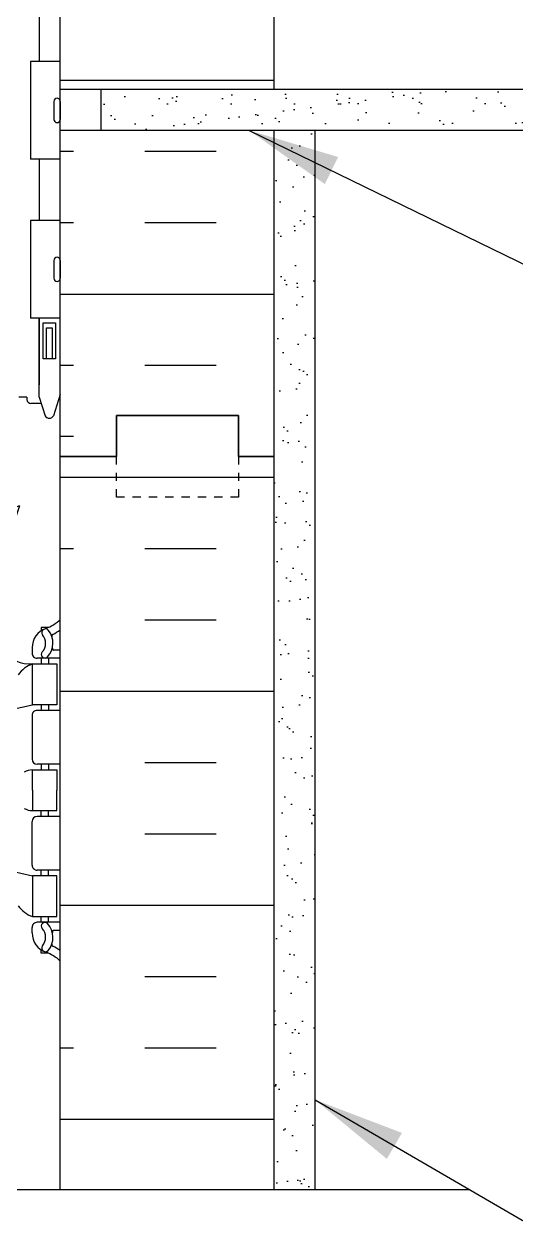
# Model space of a CAD drawing. Header units: inches. Extents: x 253.5 to 310.8, y 123.3 to 207.1.
# Drawn here: x 285.04 to 291.07, y 151.66 to 166.4 of the extents above; entities that cross this region are included whole.
import ezdxf

# ---------------------------------------------------------------- set-up
doc = ezdxf.new("R2010")
doc.units = ezdxf.units.IN
doc.header["$LTSCALE"] = 0.5
doc.header["$MEASUREMENT"] = 0
doc.linetypes.add('DASHED2', pattern=[0.375, 0.25, -0.125])
for name, color, linetype in [('HATCH', 12, 'Continuous'), ('line25', 2, 'Continuous'), ('LINE50', 5, 'Continuous'), ('LINE9', 9, 'Continuous'), ('TEXT', 4, 'Continuous'), ('Web_Edge', 9, 'Continuous')]:
    doc.layers.add(name, color=color, linetype=linetype)
doc.styles.add('DIM', font='romans.shx', dxfattribs={"width": 0.7})
doc.dimstyles.new('ext_12', dxfattribs={"dimscale": 12, "dimtxt": 0.075, "dimasz": 0.09375, "dimexe": 0.09375, "dimexo": 0.0625, "dimgap": 0.0625, "dimtad": 1, "dimdec": 1, "dimzin": 2, "dimdsep": 46, "dimlunit": 4, "dimtxsty": 'DIM', "dimcen": 0.09, "dimdle": 0.09375, "dimclrt": 4, "dimadec": 0, "dimazin": 0, "dimtfac": 1, "dimtdec": 1, "dimtmove": 2, "dimatfit": 3, "dimfxl": 1, "dimfrac": 2, "dimtolj": 1, "dimtzin": 0, "dimarcsym": 0})

msp = doc.modelspace()

# ---------------------------------------------------------------- hatches: boundary and pattern name
at = {"layer": 'HATCH'}
h = msp.add_hatch(dxfattribs=at)
h.set_pattern_fill('AR-CONC', color=256, scale=0.5)
h.set_pattern_definition([(49.99999999999999, (0, 0), (3.586300913003767, -0.3137606749129755), [0.375, -4.125]), (355, (0, 0), (-0.693756668065, 3.760960668500059), [0.3, -3.3]), (100.45144446, (0.298858405, -0.02614672), (2.89254423363556, 3.447199954843147), [0.3187009599999999, -3.505710559999999]), (46.18420000000001, (0, 1), (5.336206653357862, -0.8275964039653827), [0.5625, -6.1875]), (96.63563549, (0.444683725, 0.931033465), (4.673309728371142, 4.870593003872752), [0.47805171, -5.258568799999999]), (351.1841639899999, (0, 1), (4.673309725273866, 4.870593001349951), [0.45, -4.950000005]), (21, (0.5, 0.75), (2.984535260592308, -2.013094453326694), [0.375, -4.125]), (326.0000000000001, (0.5, 0.75), (1.216576659607909, 3.625750225234265), [0.3, -3.3]), (71.45144474, (0.74871127, 0.58224213), (4.201111883649856, 1.612655764031769), [0.31870095, -3.50571056]), (37.50000000000001, (0, 0), (0.06079927658645334, 1.664469269156557), [0, -3.26, 0, -3.35, 0, -3.3125]), (7.499999999999999, (0, 0), (1.315347687210743, 1.972058559411801), [0, -1.91, 0, -3.185, 0, -1.2625]), (327.5, (-1.115, 0), (2.669112180862045, -0.1127743586718988), [0, -1.25, 0, -3.9, 0, -5.175]), (317.5, (-1.615, 0), (2.915930846711931, 0.5005249116615886), [0, -1.625, 0, -2.59, 0, -3.675])])
h.paths.add_polyline_path([(285.4849799941558, 206.0964621566884), (279.3599799941558, 206.0964621566884), (278.3599799941558, 207.0964621566884), (278.3599799941558, 205.0964621566884), (277.3599799941557, 206.0964621566884), (275.4849799941559, 206.0964621566884), (275.4849799941559, 203.2895433817883, 0.08841615068702799), (275.6309829910161, 203.1922316893334), (275.7209829910167, 203.1922316893403), (275.7209829910194, 203.1505056294161, -0.2490694201798125), (275.8309829910355, 202.9433824776467), (275.8309829910391, 202.8758824776366, -0.4142135623889385), (275.7684829910391, 202.8133824776332), (275.7209829910412, 202.8133824776332), (275.7209829910458, 202.7433824776332), (275.8259829910305, 202.7433824776332, -0.1555286049737035), (276.001675936076, 202.6093372947054, 0.1809141486822064), (276.4193970909065, 202.2979924436774), (278.0001926668932, 201.9450332309776, 0.054974336427467), (278.3270631254982, 201.9089853146509), (280.4849841080386, 201.9089853146508), (282.6429050905791, 201.9089853146509, 0.05497433642746691), (282.9697755491841, 201.9450332309776), (284.5505711251708, 202.2979924436774, 0.180914148682237), (284.9682922800013, 202.6093372947054, -0.1555286049736424), (285.1439852250468, 202.7433824776332), (285.4439852250462, 202.7433824776332), (285.4439852250462, 202.2433824776332), (285.143985225046, 202.2433824776332), (282.9264219336154, 201.7467526281794, 0.3510609519467549), (282.8287393813699, 201.6247741175792), (282.8287393813703, 201.4124862646505, 0.4142135623724675), (282.9537393813703, 201.2874862646508), (284.5912611251694, 201.2874862646508, 0.100755984220224), (285.0403830824873, 201.4150534515971, -0.1246727099835732), (285.143985224961, 201.4433824776334), (285.248985224946, 201.4433824776334), (285.2489852249506, 201.5133824776333), (285.4849799941558, 201.5133824776333), (285.4849799941558, 203.1602978474891, -0.04493138184143686), (285.3918463299893, 203.1063741408497, 0.3941180565154744), (285.3815734273209, 203.0795775645711, 0.09112337052805554), (285.3371097152999, 203.1582557094341, 0.3376137225898209), (285.2838720189754, 203.1702110779252, 0.04013188814366695), (285.2489852250579, 203.1505056294161), (285.2489852250606, 203.1922316893403), (285.3389852250612, 203.1922316893334, 0.08841040745014869), (285.4849799941558, 203.2895354948258)])
h.paths.add_polyline_path([(285.4849799941558, 199.097229460441, 0.08841040745015541), (285.3389852250612, 199.1945332659334), (285.2489852250606, 199.1945332659265), (285.2489852250579, 199.2362593258506, -0.2490694201798132), (285.1389852250418, 199.4433824776201), (285.1389852250382, 199.5108824776302, -0.4142135623889407), (285.2014852250382, 199.5733824776335), (285.2489852250361, 199.5733824776335), (285.2489852250315, 199.6433824776335), (285.143985225046, 199.6433824776335, 0.2317357954977654), (284.7863207049649, 199.4923581458661, -0.8344002608509583), (284.5748164961565, 199.6179025591005), (284.5865267021216, 199.6392484507745, 2.155403933976006), (284.0478788480162, 199.4448306938945, -1), (283.8342895506167, 198.9337284902056, -0.311222993349797), (283.125315134636, 199.9497226341038), (283.125825025707, 200.1147104568953, 1.661382059454274), (282.5647419413694, 199.7619700706163, -1), (282.3511526439874, 199.25086786692, -0.3009499255516508), (281.6149123333414, 200.1231652693654, 1.661382059458807), (281.0538292490035, 199.7704248830885, 0.05561716192559544), (281.2331274586762, 199.7248543047262, -0.8432432356334166), (281.1988109833056, 199.2925330216769, -0.04754436165065245), (280.4849841080386, 199.2277773876001, -0.04754436165067143), (279.7711572327714, 199.2925330216769, -0.8432432356325961), (279.7368407574011, 199.7248543047262, 0.05561716192562675), (279.9161389670739, 199.7704248830885, 1.661382059458636), (279.3550558827359, 200.1231652693654, -0.3009499255516413), (278.6188155720898, 199.25086786692, -1), (278.405226274708, 199.7619700706163, 1.66138205945388), (277.8441431903703, 200.1147104568953), (277.8446530814413, 199.9497226341039, -0.3112229933498261), (277.1356786654605, 198.9337284902055, -1), (276.9220893680613, 199.4448306938946, 2.155403933974988), (276.3834415139557, 199.6392484507745), (276.3951517199208, 199.6179025591005, -0.8343745963371398), (276.1836524746406, 199.4923524386299, 0.2317403101388505), (275.8259829910313, 199.6433824776335), (275.7209829910458, 199.6433824776335), (275.7209829910412, 199.5733824776335), (275.7684829910391, 199.5733824776335, -0.4142135623889365), (275.8309829910391, 199.5108824776302), (275.8309829910355, 199.4433824776201, -0.2490694201798236), (275.7209829910194, 199.2362593258506), (275.7209829910167, 199.1945332659265), (275.6309829910161, 199.1945332659334, 0.08841615068704707), (275.4849799941558, 199.0972215734784), (275.4849799941558, 197.0972215734783), (275.4849799941558, 196.3378328914854), (275.5699763741911, 196.5984884569276, -0.6000000000329972), (275.6699763741929, 196.5984884569319), (275.7188894176711, 196.4484884569318), (275.8449763741926, 196.448488456932, -0.4142135623733604), (275.8949763741927, 196.3984884569319), (275.8949763741928, 196.3684884569319), (275.9949763741927, 196.3684884569319), (275.9949795321768, 194.5312331616156, 0.1089334970712189), (276.147648133272, 194.6444186497885, -0.834400260526201), (276.3591523420176, 194.518874236482), (276.3474421360524, 194.4975283448078, 2.155403933974108), (276.8860899901581, 194.6919461016878, -1), (277.0996792875579, 195.2030483053767, -0.3112229933496737), (277.8086537035381, 194.1870541614785), (277.8081438124671, 194.0220663386871, 1.661382059454265), (278.3692268968047, 194.3748067249661, -1), (278.5828161941867, 194.8859089286624, -0.3009499255516721), (279.3190565048327, 194.0136115262169, 1.661382059458723), (279.8801395891706, 194.366351912494, 0.05561716192557255), (279.7008413794979, 194.4119224908562, -0.8432432356330472), (279.7351578548684, 194.8442437739055, -0.04993240552132946), (280.4849799941297, 194.9086641598772, -0.04993240552145285), (281.2348021333928, 194.8442437739055, -0.8432432356326076), (281.2691186087634, 194.4119224908563, 0.05561716192566257), (281.0898203990905, 194.3663519124939, 1.661382059458419), (281.6509034834284, 194.0136115262168, -0.3009499255516997), (282.3871437940745, 194.8859089286624, -1), (282.6007330914563, 194.374806724966, 1.661382059453736), (283.1618161757941, 194.0220663386871), (283.161306284723, 194.1870541614785, -0.3112229933498693), (283.870280700704, 195.2030483053769, -1), (284.0838699981035, 194.691946101688, 2.155403933975885), (284.6225178522088, 194.4975283448078), (284.6108076462435, 194.518874236482, -0.8343745963372156), (284.8223068915237, 194.6444243569525, 0.1089398156908215), (284.9749836141209, 194.5312317477369), (284.9749836141189, 196.3684884569319), (285.074983614119, 196.3684884569319), (285.074983614119, 196.3984884569319, -0.4142135623733501), (285.1249836141191, 196.448488456932), (285.2510705706405, 196.4484884569318), (285.2999836141187, 196.5984884569319, -0.6000000000329975), (285.3999836141205, 196.5984884569276), (285.4849799941558, 196.3378328914853)])
h.paths.add_polyline_path([(284.9749836141216, 189.771011449909, 0.2681384484801551), (284.8138329522702, 189.919134966025), (276.1561352638058, 189.919134966025, 0.268155850466712), (275.9949803563757, 189.7709978938563), (275.9949803563757, 188.4095649364839), (276.1149763741785, 188.2095715734783), (276.1149763741785, 188.0972215734781), (276.1149763741785, 187.9848715734782), (275.9949803563757, 187.7848782104726), (275.9949803563757, 186.4234452531003, 0.2681558504667021), (276.1561352638058, 186.2753081809316), (284.8138329522702, 186.2753081809316, 0.2681384484782892), (284.9749836141212, 186.4234316970461), (284.9749836141214, 187.7848715734974), (284.8549836141331, 187.9848715734787), (284.8549836141331, 188.097221573479), (284.8549836141331, 188.2095715734788), (284.9749836141215, 188.4095715734603)])
h.paths.add_polyline_path([(280.408734108037, 193.103868547627, 0.2256517540595747), (280.0337341080347, 193.4788685476335), (276.3699846019499, 193.4788685476336, 0.2256517540553474), (275.994984601952, 193.1038685476353), (275.994984601952, 192.263062642989, 0.2256517540569756), (276.3699846019535, 191.8880626429895), (280.0337341080346, 191.8880626429895, 0.2256517540590319), (280.4087341080365, 192.2630626429948)])
h.paths.add_polyline_path([(280.4087341080365, 191.3224410535267, 0.2256517540590333), (280.0337341080346, 191.6974410535319), (276.3699846019535, 191.6974410535319, 0.2256517540569716), (275.994984601952, 191.3224410535324), (275.994984601952, 190.4816351488861, 0.2256517540553505), (276.3699846019499, 190.1066351488879), (280.0337341080347, 190.1066351488879, 0.2256517540595735), (280.408734108037, 190.4816351488944)])
h.paths.add_polyline_path([(284.9749836141226, 191.3224410535312, 0.2256517540575167), (284.5999836141207, 191.6974410535319), (280.9362341080421, 191.6974410535319, 0.225651754058524), (280.5612341080371, 191.3224410535311), (280.5612341080367, 190.4816351488861, 0.2256517540541588), (280.9362341080312, 190.106635148888), (284.5999836141243, 190.1066351488879, 0.2256517540558899), (284.9749836141226, 190.4816351488874)])
h.paths.add_polyline_path([(284.9749836141226, 192.2630626429903), (284.9749836141226, 193.1038685476341, 0.2256517540558919), (284.5999836141243, 193.4788685476335), (280.9362341080312, 193.4788685476335, 0.2256517540541555), (280.5612341080367, 193.1038685476354), (280.5612341080371, 192.2630626429903, 0.2256517540584895), (280.936234108042, 191.8880626429896), (284.5999836141207, 191.8880626429895, 0.2256517540575147)])
h.paths.add_polyline_path([(280.408734108037, 185.7128079980622, 0.2256517540595724), (280.0337341080347, 186.0878079980687), (276.36998460195, 186.0878079980687, 0.225651754055349), (275.994984601952, 185.7128079980705), (275.994984601952, 184.8720020934241, 0.2256517540569377), (276.3699846019534, 184.4970020934246), (280.0337341080346, 184.4970020934246, 0.2256517540590331), (280.4087341080365, 184.8720020934299)])
h.paths.add_polyline_path([(280.4087341080365, 183.9313805039618, 0.225651754059031), (280.0337341080346, 184.3063805039671), (276.3699846019534, 184.3063805039671, 0.2256517540569377), (275.994984601952, 183.9313805039676), (275.994984601952, 183.0905745993212, 0.2256517540553489), (276.3699846019499, 182.715574599323), (280.0337341080347, 182.715574599323, 0.2256517540595745), (280.408734108037, 183.0905745993295)])
h.paths.add_polyline_path([(284.9749836141226, 183.9313805039663, 0.225651754057517), (284.5999836141207, 184.3063805039671), (280.9362341080421, 184.306380503967, 0.2256517540585249), (280.5612341080371, 183.9313805039663), (280.5612341080367, 183.0905745993212, 0.2256517540541587), (280.9362341080312, 182.7155745993231), (284.5999836141243, 182.715574599323, 0.225651754055892), (284.9749836141226, 183.0905745993225)])
h.paths.add_polyline_path([(284.9749836141226, 185.7128079980692, 0.2256517540558919), (284.5999836141243, 186.0878079980687), (280.9362341080312, 186.0878079980686, 0.2256517540541571), (280.5612341080367, 185.7128079980705), (280.5612341080371, 184.8720020934254, 0.225651754058528), (280.9362341080421, 184.4970020934247), (284.5999836141207, 184.4970020934246, 0.2256517540575168), (284.9749836141226, 184.8720020934254)])
h.paths.add_polyline_path([(297.1326176284937, 181.7135166125633), (297.1326176284938, 182.3472215734783), (285.4849799941558, 182.3472215734783, 0.03937137552618891), (285.4646171834188, 182.3228191826895, 0.5205670500001386), (285.1331511719951, 182.3228191826896, 0.5205670499999678), (284.631910149437, 182.3228191826896, 0.520567049999681), (284.4095852314122, 182.3228191826894, 0.5645598313058248), (284.2160193329094, 182.3247243527933, 0.5131944727165942), (283.8876040705009, 182.3228191826895, 0.5205670500002042), (283.5561380590772, 182.3228191826896, 0.5205670499998825), (283.054897036519, 182.3228191826895, 0.5205670500000509), (282.8325721184942, 182.3228191826895, 0.5645598313051191), (282.6390062199915, 182.3247243527931, 0.513194472716886), (282.310590957583, 182.3228191826894, 0.3097850743895495), (282.0964298903223, 182.4032129570438, 0.3020125739826948), (281.8876040705007, 182.3228191826896, 0.520567049999753), (281.5561380590772, 182.3228191826894, 0.5205670499999293), (281.0548970365191, 182.3228191826894, 0.5205670500003354), (280.8325721184941, 182.3228191826895, 0.5645598313037974), (280.6390062199917, 182.3247243527927, 0.5131944727177211), (280.3105909575828, 182.3228191826895, 0.5205670499999488), (279.9791249461592, 182.3228191826895, 0.5205670499999998), (279.477883923601, 182.3228191826895, 0.5205670499999646), (279.2555590055761, 182.3228191826895, 0.5645598313041357), (279.0619931070736, 182.3247243527929, 0.5131944727174602), (278.7335778446648, 182.3228191826895, 0.5205670499997589), (278.4021118332413, 182.3228191826894, 0.5205670500001215), (277.900870810683, 182.3228191826895, 0.5205670499996957), (277.6785458926582, 182.3228191826894, 0.564559831305065), (277.4849799941555, 182.324724352793, 0.5645598313036583), (277.2914140956531, 182.3228191826894, 0.5205670500004009), (277.0690891776282, 182.3228191826896, 0.5205670499998524), (276.5678481550701, 182.3228191826894, 0.5205670499999598), (276.2363821436464, 182.3228191826894, 0.5131944727175008), (275.9079668812377, 182.324724352793, 0.5131944727172137), (275.579551618829, 182.3228191826894, 0.151268389703592), (275.4849799941558, 182.3961667968452), (275.4849799941558, 181.992221573472), (275.8499325883977, 181.9922215734721), (275.8499325883977, 180.792221573472), (275.4849799941558, 180.792221573472), (275.4849799941558, 179.0972215734783, -0.5645598313030494), (275.6785458926581, 179.0953164033745, -0.5205670500014395), (275.9008708106833, 179.0953164033751, -0.5205670499996624), (276.4021118332413, 179.0953164033748, -0.520567050000487), (276.7335778446651, 179.095316403375, -0.5131944727165949), (277.0619931070736, 179.0972215734782, -0.5645598313052097), (277.2555590055763, 179.095316403375, -0.5205670499996311), (277.4778839236011, 179.0953164033749, -0.5205670500001347), (277.9791249461594, 179.095316403375, -0.5205670500000905), (278.310590957583, 179.095316403375, -0.5131944727171084), (278.6390062199917, 179.0972215734781, -0.5645598313044788), (278.8325721184943, 179.0953164033748, -0.5205670500000468), (279.0548970365192, 179.0953164033748, -0.5205670500001602), (279.5561380590775, 179.0953164033749, -0.5205670499994067), (279.8876040705009, 179.0953164033746, -0.5131944727180638), (280.2160193329099, 179.0972215734786, -0.5645598313030348), (280.4095852314122, 179.0953164033747, -0.5205670500009763), (280.6319101494373, 179.0953164033751, -0.5205670499996251), (281.1331511719953, 179.0953164033748, -0.3437439958218574), (281.3709956924912, 179.1683042991429, -0.4177695351141145), (281.8001285163824, 179.0953164033749, -0.5205670500000039), (282.0224534344072, 179.0953164033749, -0.5645598313046305), (282.2160193329098, 179.0972215734785, -0.564559831304593), (282.4095852314124, 179.0953164033751, -0.5205670499999402), (282.6319101494373, 179.0953164033751, -0.5205670499997589), (283.1331511719953, 179.0953164033749, -0.5205670499994675), (283.4646171834188, 179.0953164033746, -0.03937137552671201), (283.484979994156, 179.1197187941638, -0.5848310296454439), (283.8368088163169, 179.0953164033751, -0.5205670499996718), (284.3380498388749, 179.0953164033748, -0.5205670499998224), (284.5603747568997, 179.0953164033747, -0.5645598313049519), (284.7539406554023, 179.0972215734784, -0.5645598313050489), (284.947506553905, 179.0953164033751, -0.5205670499985461), (285.1698314719295, 179.0953164033747, -0.4065164490104218), (285.4849799941558, 179.0972215734783), (286.1724799941558, 179.0972215734783), (286.1724799941558, 178.5972215734783), (287.6724799941558, 178.5972215734783), (287.6724799941558, 179.0972215734783), (287.6724799941558, 179.5972215734782), (297.1326176284937, 179.5972215734782), (297.1326176284937, 179.7135166125633), (298.1326176284937, 180.7135166125633), (296.1326176284937, 180.7135166125633)])
edge = h.paths.add_edge_path()
edge.add_line((301.3752961846457, 180.7195099412222), (301.0526793232573, 180.7195099412222))
edge.add_line((301.0526793232573, 180.7195099412222), (301.0526793232573, 180.8445099412222))
edge.add_line((301.0526793232573, 180.8445099412222), (301.3964145882148, 180.8445099412222))
edge.add_arc((301.2782272655994, 180.4695099412222), 0.3931834727286999, -69.73217043268312, 72.50691044596198, ccw=False)
edge.add_line((301.4144295556891, 180.1006709798836), (300.9828645474118, 179.9789191474916))
edge.add_arc((301.0408009116124, 179.8472215734782), 0.1438779805869627, 113.7456423116497, 240.3185331573923)
edge.add_line((300.9695557482833, 179.7222215734782), (301.4376329026538, 179.7222215734782))
edge.add_arc((301.466409767044, 179.2603727659317), 0.4627444531880494, 46.71372288542051, 93.56537488609962, ccw=False)
edge.add_line((301.783687736356, 179.5972215734782), (304.692704650962, 179.5972215734782))
edge.add_line((304.692704650962, 179.5972215734782), (304.692704650962, 180.3702834666075))
edge.add_spline(control_points=[(304.692704650962, 180.3702834666075), (303.6507090960254, 180.9306464163787), (301.8602216557488, 181.8935323123965), (299.9367161338351, 181.3399157718736), (299.1326176284937, 181.1084829905818)], knot_values=[0, 0, 0, 0, 3.37912518122412, 5.806436666106759, 5.806436666106759, 5.806436666106759, 5.806436666106759], degree=3, periodic=0)
edge.add_line((299.1326176284937, 181.1084829905818), (298.1326176284937, 180.1084829905818))
edge.add_line((298.1326176284937, 180.1084829905818), (298.1326176284937, 179.5972215734782))
edge.add_line((298.1326176284937, 179.5972215734782), (298.5304351713116, 179.5972215734782))
edge.add_line((298.5304351713116, 179.5972215734782), (300.9418293578986, 179.5972215734782))
edge.add_arc((301.0408009116125, 179.8472215734782), 0.2688779805869715, 111.59792986195589, 248.4020701380172, ccw=False)
edge.add_line((300.9418293578987, 180.0972215734783), (301.3752961846455, 180.2195099412221))
edge.add_arc((301.2782272655994, 180.4695099412222), 0.2681834727286974, 291.2199802110906, 428.7800197888711)
edge = h.paths.add_edge_path()
edge.add_line((304.692704650962, 182.3472215734783), (298.1326176284937, 182.3472215734783))
edge.add_line((298.1326176284937, 182.3472215734783), (298.1326176284937, 182.1084829905818))
edge.add_line((298.1326176284937, 182.1084829905818), (297.1326176284937, 181.1084829905818))
edge.add_line((297.1326176284937, 181.1084829905818), (299.1326176284937, 181.1084829905818))
edge.add_spline(control_points=[(299.1326176284937, 181.1084829905818), (299.9367161338351, 181.3399157718736), (301.8602216557488, 181.8935323123964), (303.6507090960254, 180.9306464163787), (304.692704650962, 180.3702834666075)], knot_values=[0, 0, 0, 0, 2.427311484882638, 5.806436666106759, 5.806436666106759, 5.806436666106759, 5.806436666106759], degree=3, periodic=0)
edge.add_line((304.692704650962, 180.3702834666075), (304.692704650962, 182.3472215734783))
h.paths.add_polyline_path([(284.974983614119, 178.3684884569319), (285.074983614119, 178.3684884569319), (285.074983614119, 178.3984884569319, -0.4142135623733604), (285.1249836141191, 178.448488456932), (285.2510705706406, 178.4484884569318), (285.2938751134782, 178.5797557216342, -0.7257365568514584), (285.3999836141206, 178.5984884569276), (285.4849799941558, 178.3378328914855), (285.4849799941558, 179.0972215734783, 0.406516449010219), (285.1698314719296, 179.0953164033745, 0.5205670499987771), (284.9475065539051, 179.0953164033745, 0.5645598313072293), (284.7539406554021, 179.0972215734789, 0.5645598313031608), (284.5603747568997, 179.0953164033747, 0.5205670499999265), (284.3380498388749, 179.095316403375, 0.5205670499998055), (283.8368088163168, 179.0953164033749, 0.5205670500001288), (283.5053428048931, 179.0953164033749, 0.03937137552629744), (283.4849799941562, 179.1197187941639, 0.03937137552651806), (283.464617183419, 179.0953164033749, 0.5205670500000875), (283.1331511719953, 179.0953164033749, 0.5205670499999051), (282.6319101494372, 179.0953164033748, 0.5205670499992133), (282.4095852314125, 179.0953164033749, 0.564559831305855), (282.2160193329098, 179.0972215734787, 0.5645598313052737), (282.0224534344071, 179.0953164033752, 0.5205670499985207), (281.8001285163825, 179.0953164033747, 0.4177695351146343), (281.370995692491, 179.1683042991429, 0.3437439958215194), (281.1331511719953, 179.095316403375, 0.520567049999754), (280.6319101494372, 179.0953164033748, 0.5205670500007524), (280.4095852314122, 179.0953164033748, 0.5645598313034962), (280.2160193329098, 179.0972215734783, 0.5131944727176259), (279.8876040705009, 179.095316403375, 0.5205670499997699), (279.5561380590774, 179.0953164033749, 0.5205670499998257), (279.0548970365193, 179.0953164033747, 0.5205670500005022), (278.8325721184943, 179.0953164033749, 0.5645598313050005), (278.6390062199916, 179.0972215734784, 0.5131944727165436), (278.3105909575832, 179.0953164033748, 0.5205670500008819), (277.9791249461592, 179.095316403375, 0.5205670499999089), (277.4778839236011, 179.0953164033748, 0.5205670499999774), (277.2555590055763, 179.0953164033751, 0.5645598313057759), (277.0619931070735, 179.0972215734787, 0.5131944727161948), (276.7335778446652, 179.095316403375, 0.5205670500003455), (276.4021118332414, 179.0953164033748, 0.5205670499997298), (275.9008708106834, 179.095316403375, 0.5205670500018481), (275.6785458926581, 179.0953164033746, 0.564559831302742), (275.4849799941558, 179.0972215734783), (275.4849799941558, 178.3378328914852), (275.5638678735536, 178.5797557216391, -0.725736556784932), (275.669976374193, 178.5984884569319), (275.7188894176712, 178.4484884569318), (275.8449763741926, 178.448488456932, -0.4142135623733604), (275.8949763741927, 178.3984884569319), (275.8949763741929, 178.3684884569319), (275.9949763741928, 178.3684884569319), (275.9949795321768, 176.5312331616156, 0.1089334966843528), (276.1476481328291, 176.6444186492792, -0.9404758877793066), (276.3456262466346, 176.4925309621239, 2.135542787667446), (276.8860899901586, 176.6919461016876, -1), (277.0996792875576, 177.2030483053768, -0.3112229933497841), (277.8086537035382, 176.1870541614786), (277.8081438124672, 176.0220663386871, 1.661382059453838), (278.3692268968049, 176.3748067249661, -1), (278.5828161941851, 176.8859089286629, -0.3070940775295163), (279.321497273137, 175.9904760179818, 1.604515841826229), (279.88013958917, 176.3663519124942, 0.05561716192543508), (279.7008413794978, 176.4119224908563, -0.8432432356319945), (279.7351578548682, 176.8442437739055, -0.04993240552132024), (280.4849799941294, 176.9086641598772, -0.04993240552148739), (281.234802133393, 176.8442437739055, -0.8432432356329101), (281.2691186087626, 176.4119224908561, 0.05561716192532989), (281.0898203990907, 176.366351912494, 1.60451584182846), (281.6484627151245, 175.9904760179834, -0.3070940775286326), (282.3871437940746, 176.8859089286624, -1), (282.6007330914568, 176.3748067249663, 1.661382059455039), (283.1618161757941, 176.0220663386871), (283.1613663684883, 176.1676125784173, -0.3161137694335857), (283.8702807007045, 177.2030483053771, -1), (284.0838699981041, 176.6919461016883, 2.13554278766611), (284.6243337416274, 176.4925309621221, -0.9404473606135111), (284.8223068915238, 176.6444243569525, 0.1089398156908195), (284.974983614121, 176.5312317477369)])
h.paths.add_polyline_path([(280.4087341080366, 173.3224410535267, 0.2256517540590348), (280.0337341080347, 173.6974410535319), (276.3699846019536, 173.6974410535319, 0.2256517540569744), (275.9949846019521, 173.3224410535324), (275.9949846019521, 172.4816351488861, 0.2256517540553483), (276.36998460195, 172.1066351488879), (280.0337341080347, 172.1066351488879, 0.2256517540595745), (280.408734108037, 172.4816351488944)])
h.paths.add_polyline_path([(280.408734108037, 175.103868547627, 0.2256517540595763), (280.0337341080347, 175.4788685476335), (276.36998460195, 175.4788685476336, 0.2256517540553497), (275.9949846019521, 175.1038685476353), (275.9949846019521, 174.263062642989, 0.2256517540569732), (276.3699846019536, 173.8880626429895), (280.0337341080347, 173.8880626429895, 0.2256517540590331), (280.4087341080366, 174.2630626429948)])
h.paths.add_polyline_path([(284.9749836141226, 174.2630626429903), (284.9749836141226, 175.1038685476341, 0.2256517540558891), (284.5999836141243, 175.4788685476335), (280.9362341080312, 175.4788685476335, 0.2256517540541578), (280.5612341080367, 175.1038685476354), (280.5612341080372, 174.2630626429903, 0.2256517540584896), (280.9362341080421, 173.8880626429896), (284.5999836141207, 173.8880626429895, 0.2256517540575179)])
h.paths.add_polyline_path([(284.9749836141226, 173.3224410535312, 0.2256517540575136), (284.5999836141207, 173.6974410535319), (280.9362341080421, 173.6974410535319, 0.2256517540585257), (280.5612341080372, 173.3224410535311), (280.5612341080367, 172.4816351488861, 0.2256517540541566), (280.9362341080312, 172.106635148888), (284.5999836141243, 172.1066351488879, 0.225651754055892), (284.9749836141226, 172.4816351488874)])
h.paths.add_polyline_path([(284.9749836141217, 171.7710114499089, 0.2681384484801607), (284.8138329522702, 171.919134966025), (276.1561352638059, 171.919134966025, 0.2681558504667081), (275.9949803563758, 171.7709978938563), (275.9949803563758, 170.4095649364839), (276.1149763741786, 170.2095715734783), (276.1149763741786, 170.0972215734781), (276.1149763741786, 169.9848715734782), (275.9949803563758, 169.7848782104726), (275.9949803563758, 168.4234452531003, 0.2681558504667091), (276.1561352638059, 168.2753081809316), (284.8138329522702, 168.2753081809316, 0.268138448478288), (284.9749836141212, 168.4234316970461), (284.9749836141214, 169.7848715734974), (284.8549836141332, 169.9848715734787), (284.8549836141332, 170.097221573479), (284.8549836141332, 170.2095715734788), (284.9749836141215, 170.4095715734603)])
h.paths.add_polyline_path([(280.408734108037, 167.7128079980622, 0.2256517540595763), (280.0337341080347, 168.0878079980687), (276.36998460195, 168.0878079980687, 0.225651754055345), (275.9949846019521, 167.7128079980705), (275.9949846019521, 166.8720020934241, 0.2256517540569421), (276.3699846019535, 166.4970020934246), (280.0337341080347, 166.4970020934246, 0.2256517540590343), (280.4087341080366, 166.8720020934299)])
h.paths.add_polyline_path([(280.4087341080366, 165.9313805039618, 0.2256517540590348), (280.0337341080347, 166.3063805039671), (276.3699846019535, 166.3063805039671, 0.2256517540569337), (275.9949846019521, 165.9313805039676), (275.9949846019521, 165.0905745993212, 0.2256517540553535), (276.36998460195, 164.715574599323), (280.0337341080347, 164.715574599323, 0.2256517540595758), (280.408734108037, 165.0905745993295)])
h.paths.add_polyline_path([(284.9749836141226, 165.9313805039663, 0.225651754057519), (284.5999836141207, 166.3063805039671), (280.9362341080421, 166.306380503967, 0.2256517540585223), (280.5612341080372, 165.9313805039663), (280.5612341080367, 165.0905745993212, 0.2256517540541616), (280.9362341080312, 164.7155745993231), (284.5999836141243, 164.715574599323, 0.2256517540558908), (284.9749836141226, 165.0905745993225)])
h.paths.add_polyline_path([(284.9749836141226, 167.7128079980692, 0.2256517540558942), (284.5999836141243, 168.0878079980687), (280.9362341080312, 168.0878079980686, 0.2256517540541534), (280.5612341080367, 167.7128079980705), (280.5612341080372, 166.8720020934254, 0.2256517540585307), (280.9362341080421, 166.4970020934247), (284.5999836141207, 166.4970020934246, 0.2256517540575156), (284.9749836141226, 166.8720020934254)])
h.paths.add_polyline_path([(285.4849799941558, 161.856610255471), (285.3999836141206, 161.595954690029, -0.6000000000329745), (285.2999836141188, 161.5959546900246), (285.2510705706406, 161.7459546900247), (285.1249836141191, 161.7459546900246, -0.414213562373376), (285.074983614119, 161.7959546900246), (285.0749836141189, 161.8259546900247), (284.974983614119, 161.8259546900246), (284.9749836141212, 163.6632113992199, 0.1089354813929276), (284.8223118537946, 163.5500244957943, -0.8344002543499812), (284.6108076462436, 163.6755689104746), (284.6225178522088, 163.6969148021487, 2.155403933975207), (284.0838699981033, 163.5024970452687, -1), (283.8702807007121, 162.9913948415766, -0.3112229933520453), (283.1613062847231, 164.0073889854781), (283.1618161757941, 164.1723768082695, 1.661382059465322), (282.6007330914598, 163.8196364219891, -1), (282.3871437940758, 163.3085342182938, -0.3009499255523604), (281.6509034834284, 164.180831620741, 1.661382059457712), (281.0898203990913, 163.8280912344624, 0.05561716192508333), (281.2691186087624, 163.7825206561006, -0.8432432356567658), (281.2348021333856, 163.3501993730497, -0.04993240552100493), (280.4849799941291, 163.2857789870793, -0.04993240552128624), (279.7351578548685, 163.3501993730511, -0.8432432356322664), (279.7008413794971, 163.7825206561002, 0.05561716192598319), (279.8801395891711, 163.8280912344629, 1.661382059454408), (279.3190565048329, 164.180831620741, -0.3009499255521386), (278.5828161941864, 163.308534218294, -1), (278.3692268968038, 163.8196364219899, 1.661382059456987), (277.8081438124672, 164.1723768082695), (277.8086537035382, 164.0073889854781, -0.3112229933499349), (277.0996792875571, 162.9913948415796, -1), (276.8860899901603, 163.50249704527, 2.155403933965312), (276.3474421360525, 163.6969148021487), (276.3591523420177, 163.6755689104746, -0.834374596337173), (276.1476530967375, 163.550018790004, 0.1089377873101999), (275.9949796039921, 163.6632099531884), (275.9949763741928, 161.8259546900246), (275.8949763741929, 161.8259546900247), (275.8949763741927, 161.7959546900246, -0.4142135623733604), (275.8449763741926, 161.7459546900246), (275.7188894176712, 161.7459546900247), (275.669976374193, 161.5959546900246, -0.6000000000329972), (275.5699763741912, 161.595954690029), (275.4849799941558, 161.8566102554713), (275.4849799941558, 161.0972215734785), (275.4849799941558, 159.0972215734782, 0.0884161506870523), (275.6309829910161, 158.9999098810232), (275.7209829910167, 158.9999098810301), (275.7209829910194, 158.958183821106, -0.2490694201798161), (275.8309829910355, 158.7510606693365), (275.8309829910391, 158.6835606693264, -0.4142135623889365), (275.7684829910391, 158.621060669323), (275.7209829910412, 158.621060669323), (275.7209829910458, 158.551060669323), (275.8259829910313, 158.551060669323, 0.2317357948297961), (276.183647510378, 158.702085000246, -0.8344002646476024), (276.3951517199208, 158.5765405878561), (276.3834415139557, 158.5551946961821, 2.155403933986947), (276.9220893680587, 158.749612453063, -1), (277.1356786654615, 159.2607146567507, -0.3112229933495674), (277.8446530814413, 158.2447205128527), (277.8441431903703, 158.0797326900613, 1.661382059458882), (278.4052262747065, 158.4324730763409, -1), (278.6188155720868, 158.9435752800375, -0.3009499255524603), (279.3550558827359, 158.0712778775914, 1.661382059458963), (279.9161389670739, 158.424018263868, 0.05561716192554448), (279.7368407574014, 158.4695888422303, -0.8432432356335823), (279.7711572327716, 158.9019101252797, -0.04754436165054644), (280.4849841080369, 158.9666657593565, -0.04754436165075751), (281.1988109833054, 158.9019101252797, -0.8432432356322894), (281.233127458678, 158.4695888422306, 0.05561716192607746), (281.0538292490037, 158.4240182638682, 1.66138205944166), (281.6149123333405, 158.0712778775835, -0.3009499255538427), (282.3511526439879, 158.9435752800368, -1), (282.5647419413656, 158.4324730763381, 1.661382059443307), (283.125825025707, 158.0797326900613), (283.125315134636, 158.2447205128528, -0.3112229933496753), (283.8342895506162, 159.2607146567508, -1), (284.0478788480208, 158.7496124530647, 2.155403933995914), (284.5865267021216, 158.5551946961821), (284.5748164961565, 158.5765405878561, -0.8343745963371327), (284.7863157414367, 158.7020907083267, 0.2317403101388413), (285.143985225046, 158.551060669323), (285.2489852250315, 158.551060669323), (285.2489852250361, 158.621060669323), (285.2014852250382, 158.621060669323, -0.4142135623889198), (285.1389852250382, 158.6835606693264), (285.1389852250418, 158.7510606693365, -0.2490694201798161), (285.2489852250579, 158.958183821106), (285.2489852250606, 158.9999098810301), (285.3389852250612, 158.9999098810232, 0.08841040745014345), (285.4849799941558, 159.0972136865156), (285.4849799941558, 161.0972215734783)])
h.paths.add_polyline_path([(285.4849799941558, 154.9049076521308, 0.08841040745014103), (285.3389852250612, 155.0022114576232), (285.2489852250606, 155.0022114576163), (285.2489852250579, 155.0439375175405, -0.2490694201798163), (285.1389852250418, 155.2510606693099), (285.1389852250382, 155.31856066932, -0.4142135623888782), (285.2014852250382, 155.3810606693234), (285.2489852250361, 155.3810606693234), (285.2489852250315, 155.4510606693234), (285.1439852250468, 155.4510606693234, -0.1686720397585989), (284.9580041691524, 155.6006436182707, 0.174450118977901), (284.5505711251707, 155.8964507032792), (282.9697755491841, 156.249409915979, 0.0549743364274706), (282.6429050905791, 156.2854578323057), (280.4849841080386, 156.2854578323058), (278.3270631254982, 156.2854578323057, 0.05497433642746685), (278.0001926668932, 156.249409915979), (276.4193970909066, 155.8964507032792, 0.1744501189773478), (276.0119640469258, 155.600643618272, -0.1686720397597362), (275.8259829910305, 155.4510606693234), (275.7209829910458, 155.4510606693234), (275.7209829910412, 155.3810606693234), (275.7684829910391, 155.3810606693234, -0.4142135623889219), (275.8309829910391, 155.31856066932), (275.8309829910355, 155.2510606693099, -0.2490694201798163), (275.7209829910194, 155.0439375175405), (275.7209829910167, 155.0022114576163), (275.6309829910161, 155.0022114576232, 0.08841615068705115), (275.4849799941558, 154.9048997651682), (275.4849799941558, 152.0972215734782), (279.6881049941559, 152.0972215734783), (280.688104994156, 151.0972215734783), (280.688104994156, 153.0972215734783), (281.688104994156, 152.0972215734783), (285.4849799941558, 152.0972215734783)])
h = msp.add_hatch(dxfattribs=at)
h.set_pattern_fill('INSUL', color=256, scale=7, style=0)
h.set_pattern_definition([(180, (3211.646561705641, -235.9122924892334), (0, 2.625), []), (180, (3211.646561705641, -235.0372924892334), (0, 2.625), [0.875, -0.875]), (180, (3211.646561705641, -234.1622924892334), (0, 2.625), [0.875, -0.875])])
h.paths.add_polyline_path([(288.1099799941558, 161.0972215734783), (287.6724799941558, 161.0972215734783), (287.6724799941554, 161.5972215734782), (286.1724799941558, 161.5972215734784), (286.1724799941558, 161.0972215734784), (285.4849799941558, 161.0972215734782), (285.4849799941558, 179.0972215734784), (286.1724799941558, 179.0972215734782), (286.1724799941558, 179.5972215734782), (287.6724799941554, 179.5972215734784), (287.6724799941558, 179.0972215734782), (288.1099799941558, 179.0972215734783)])
h = msp.add_hatch(dxfattribs=at)
h.set_pattern_fill('AR-SAND', color=256, scale=0.25, style=0)
h.set_pattern_definition([(37.50000000000001, (223.6630318245077, 72.04032782332823), (-0.01574833952740204, 0.4817059422532897), [0, -0.38, 0, -0.425, 0, -0.40625]), (7.499999999999999, (223.6630318245077, 72.04032782332823), (0.4424441763169318, 0.7055365163074351), [0, -0.205, 0, -0.3425, 0, -0.13125]), (327.5, (223.3555318245077, 72.04032782332823), (0.7785354654378738, 0.001414763384241124), [0, -0.125, 0, -0.45, 0, -0.5875]), (317.5, (223.3555318245077, 72.04032782332823), (0.7515316511430733, 0.2194188912335623), [0, -0.0625, 0, -0.295, 0, -0.3375])])
h.paths.add_polyline_path([(304.692704650962, 165.0972215734782), (304.692704650962, 165.5972215734783), (285.9849799941558, 165.5972215734782), (285.9849799941558, 165.0972215734783)])
h = msp.add_hatch(dxfattribs=at)
h.set_pattern_fill('AR-SAND', color=256, scale=0.25, style=0)
h.set_pattern_definition([(37.50000000000001, (223.6630318245078, 73.79032782332828), (-0.01574833952740204, 0.4817059422532897), [0, -0.38, 0, -0.425, 0, -0.40625]), (7.499999999999999, (223.6630318245078, 73.79032782332828), (0.4424441763169318, 0.7055365163074351), [0, -0.205, 0, -0.3425, 0, -0.13125]), (327.5, (223.3555318245078, 73.79032782332828), (0.7785354654378738, 0.001414763384241124), [0, -0.125, 0, -0.45, 0, -0.5875]), (317.5, (223.3555318245078, 73.79032782332828), (0.7515316511430733, 0.2194188912335623), [0, -0.0625, 0, -0.295, 0, -0.3375])])
h.paths.add_polyline_path([(288.6099799941558, 165.0972215734783), (288.1099799941558, 165.0972215734783), (288.1099799941558, 152.0972215734784), (288.6099799941558, 152.0972215734784)])

# ---------------------------------------------------------------- linework, layer by layer
for p, q in [((288.1099799941556, 160.837707510767), (285.4849799941556, 160.837707510767)), ((285.64656170564, 159.962707510767), (285.4849799941556, 159.962707510767)), ((287.39656170564, 159.962707510767), (286.52156170564, 159.962707510767)), ((287.39656170564, 159.087707510767), (286.52156170564, 159.087707510767)), ((288.1099799941556, 158.212707510767), (285.4849799941556, 158.212707510767)), ((287.39656170564, 157.337707510767), (286.52156170564, 157.337707510767)), ((287.39656170564, 156.462707510767), (286.52156170564, 156.462707510767)), ((288.1099799941556, 155.587707510767), (285.4849799941556, 155.587707510767)), ((287.39656170564, 154.712707510767), (286.52156170564, 154.712707510767)), ((285.64656170564, 153.837707510767), (285.4849799941556, 153.837707510767)), ((287.39656170564, 153.837707510767), (286.52156170564, 153.837707510767)), ((288.1099799941556, 152.962707510767), (285.4849799941556, 152.962707510767))]:
    msp.add_line(p, q, dxfattribs=at)
at = {"layer": 'line25'}
for p, q in [((285.4849799941558, 161.0972215734783), (285.4849799941558, 179.0972215734783)), ((285.4849799941558, 161.0972215734783), (285.4849799941558, 179.0972215734783)), ((285.4849799941559, 165.942221573472), (285.120027399914, 165.9422215734721)), ((285.120027399914, 165.942221573472), (285.120027399914, 164.742221573472)), ((285.9849799941558, 165.0972215734783), (285.9849799941558, 165.5972215734782)), ((285.4849799941559, 164.742221573472), (285.120027399914, 164.742221573472)), ((285.4849799941559, 163.992221573472), (285.120027399914, 163.9922215734721)), ((285.120027399914, 163.992221573472), (285.120027399914, 162.792221573472)), ((285.4849799941559, 162.792221573472), (285.120027399914, 162.792221573472)), ((285.4849799941558, 152.0972215734783), (285.4849799941558, 161.0972215734783))]:
    msp.add_line(p, q, dxfattribs=at)
at = {"layer": 'LINE50'}
for p, q in [((288.1099799941558, 165.5972215734782), (288.1099799941558, 179.0972215734783)), ((288.1099799941558, 161.0972215734783), (288.1099799941558, 165.0972215734783)), ((288.1099799941558, 152.0972215734783), (288.1099799941558, 161.0972215734783))]:
    msp.add_line(p, q, dxfattribs=at)
for points in [[(288.1099799941558, 161.0972215734783), (287.6724799941558, 161.0972215734783), (287.6724799941558, 161.5972215734783), (286.1724799941558, 161.5972215734783), (286.1724799941558, 161.0972215734783), (285.4849799941558, 161.0972215734783)], [(285.4849799941558, 161.0972215734783), (286.1724799941558, 161.0972215734783), (286.1724799941558, 161.5972215734783), (287.6724799941558, 161.5972215734783), (287.6724799941558, 161.0972215734783), (288.1099799941558, 161.0972215734783)]]:
    msp.add_lwpolyline(points, dxfattribs=at)
at = {"layer": 'LINE9'}
for p, q in [((304.692704650962, 165.5972215734782), (285.4849799941558, 165.5972215734782)), ((285.4049763741929, 165.4522215734719), (285.404976374192, 165.232221573472)), ((285.4849763741928, 165.4522215734719), (285.4849763741928, 165.232221573472)), ((285.4849799941559, 165.3972215734719), (285.4849763741923, 165.3972215734719)), ((285.4449763741928, 165.192221573472), (285.4449763741919, 165.192221573472)), ((285.4849799941559, 165.2872215734719), (285.4849763741923, 165.2872215734719)), ((304.692704650962, 165.0972215734782), (285.4849799941558, 165.0972215734783)), ((288.6099799941558, 152.0972215734783), (288.6099799941558, 165.0972215734783)), ((285.4449763741928, 163.5422215734719), (285.4449763741928, 163.542221573472)), ((285.4049763741929, 163.502221573472), (285.404976374192, 163.282221573472)), ((285.4849763741928, 163.5022215734719), (285.4849763741928, 163.282221573472)), ((285.4849799941559, 163.4472215734719), (285.4849763741923, 163.4472215734719)), ((285.4449763741928, 163.242221573472), (285.4449763741919, 163.242221573472)), ((285.4849799941559, 163.3372215734719), (285.4849763741923, 163.3372215734719)), ((290.4996549178369, 152.0972215734782), (281.688104994156, 152.0972215734783))]:
    msp.add_line(p, q, dxfattribs=at)
at = {"layer": 'LINE9', "linetype": 'DASHED2', "ltscale": 0.15}
msp.add_lwpolyline([(287.6724799941558, 161.0972215734785), (287.6724799941558, 161.0972215734785), (287.6724799941558, 160.5972215734785), (286.1724799941558, 160.5972215734785), (286.1724799941558, 161.0972215734785), (286.1724799941558, 161.0972215734785)], dxfattribs=at)
at = {"layer": 'LINE9'}
for centre, start, end in [((285.4449763741928, 165.4522215734719), 90, 180), ((285.4449763741928, 165.4522215734719), 359.9999999999121, 90.00000000005213), ((285.4449763741919, 165.232221573472), 179.999999999899, 270), ((285.4449763741928, 165.232221573472), 269.9999999999218, 0), ((285.4449763741928, 163.502221573472), 90, 180), ((285.4449763741928, 163.502221573472), 359.9999999999121, 90.00000000005213), ((285.4449763741919, 163.282221573472), 179.999999999899, 270), ((285.4449763741928, 163.282221573472), 269.9999999999218, 0)]:
    msp.add_arc(centre, 0.04, start, end, dxfattribs=at)
at = {"layer": 'Web_Edge'}
for p, q in [((285.224983614119, 161.8259546900253), (285.224983614119, 162.792221573472)), ((285.0749836141189, 161.8259546900247), (284.974983614119, 161.8259546900246)), ((285.0749836141189, 161.8259546900247), (285.0749836141189, 161.7959546900247)), ((285.0749836141189, 161.7959546900247), (285.0749836141189, 161.7959546900246)), ((285.224983614119, 161.8259546900246), (285.2999836141188, 161.5959546900246)), ((285.4849799941559, 161.8566102554711), (285.3999836141192, 161.5959546900246)), ((285.2510705706408, 161.7459546900247), (285.1249836141191, 161.7459546900246)), ((285.3389852250612, 158.9999098810232), (285.2489852250606, 158.9999098810301)), ((285.2489852250606, 158.9999098810301), (285.2489852250579, 158.958183821106)), ((285.1389852250418, 158.7510606693421), (285.1389852250382, 158.6835606693259)), ((285.4849799941563, 158.721060669323), (285.4071096886524, 158.7210606693231)), ((285.484988221921, 158.6210606693231), (285.2014852250382, 158.621060669323)), ((285.2489852250361, 158.621060669323), (285.2489852250315, 158.551060669323)), ((285.3389852250612, 158.621060669323), (285.3389852250612, 158.551060669323)), ((282.9264219336156, 157.5544308198692), (285.143985225046, 158.051060669323)), ((285.4849799941558, 157.981060669323), (285.2014852250382, 157.9810606693232)), ((285.2489852249979, 158.051060669323), (285.2489852249933, 157.9810606693232)), ((285.3389852250612, 158.051060669323), (285.3389852250612, 157.9810606693231)), ((285.1389852250382, 157.9185606693232), (285.1389852250382, 157.3835606693231)), ((285.4849799941558, 157.3210606693232), (285.2014852250382, 157.3210606693231)), ((285.2489852249506, 157.3210606693231), (285.248985224946, 157.2510606693232)), ((285.3389852250617, 157.3210606693232), (285.3389852250617, 157.2510606693232)), ((285.2489852249506, 156.6810606693233), (285.248985224946, 156.7510606693232)), ((285.3389852250617, 156.6810606693232), (285.3389852250617, 156.7510606693232)), ((285.1389852250382, 156.0835606693232), (285.1389852250382, 156.6185606693233)), ((285.484988221921, 156.6810606693233), (285.2014852250382, 156.6810606693233)), ((282.9264219336156, 156.4476905187772), (285.143985225046, 155.9510606693234)), ((285.484988221921, 156.0210606693234), (285.2014852250382, 156.0210606693232)), ((285.2489852249979, 155.9510606693234), (285.2489852249933, 156.0210606693232)), ((285.3389852250612, 155.9510606693234), (285.3389852250612, 156.0210606693233)), ((285.2489852250361, 155.3810606693234), (285.2489852250315, 155.4510606693234)), ((285.3389852250612, 155.3810606693234), (285.3389852250612, 155.4510606693234)), ((285.1389852250418, 155.2510606693043), (285.1389852250382, 155.3185606693205)), ((285.4849799941558, 155.3810606693234), (285.2014852250382, 155.3810606693234)), ((285.484988221921, 155.2810606693234), (285.4071096886524, 155.2810606693233)), ((285.2489852250606, 155.0022114576163), (285.2489852250579, 155.0439375175405)), ((285.3389852250612, 155.0022114576232), (285.2489852250606, 155.0022114576163))]:
    msp.add_line(p, q, dxfattribs=at)
for points in [[(285.224983614119, 166.6922215734721), (285.224983614119, 165.942221573472)], [(285.224983614119, 164.742221573472), (285.224983614119, 163.9922215734721)], [(285.224983614119, 162.792221573472), (285.224983614119, 161.9759546900246)], [(285.143985224961, 157.0010606693232), (285.143985224961, 157.2510606693232), (285.4439852249612, 157.2510606693232), (285.4439852249612, 157.0010606693232)], [(285.143985224961, 157.0010606693232), (285.143985224961, 156.7510606693232), (285.4439852249612, 156.7510606693232), (285.4439852249612, 157.0010606693232)]]:
    msp.add_lwpolyline(points, dxfattribs=at)
for points in [[(285.2749836141187, 162.7359546900248), (285.4249836141188, 162.7359546900248), (285.4249836141188, 162.2959546900248), (285.2749836141187, 162.2959546900248)], [(285.3149836141187, 162.6759546900248), (285.3849836141188, 162.6759546900248), (285.3849836141188, 162.2959546900248), (285.3149836141187, 162.2959546900248)], [(285.4439852250462, 158.051060669323), (285.143985225046, 158.051060669323), (285.143985225046, 158.551060669323), (285.4439852250462, 158.551060669323)], [(285.4439852250462, 155.9510606693234), (285.143985225046, 155.9510606693234), (285.143985225046, 155.4510606693234), (285.4439852250462, 155.4510606693234)]]:
    msp.add_lwpolyline(points, close=True, dxfattribs=at)
for centre, radius, start, end in [((285.1249836141191, 161.7959546900246), 0.05, 180, 270), ((285.3499836141185, 161.6226213566908), 0.0566666666662005, 208.0724869355631, 331.9275130646583), ((285.3889852250418, 158.751060669323), 0.25, 109.4712206353017, 179.999999995639), ((285.3030441876418, 158.936516768995), 0.04500919725254051, 40.81210079798562, 218.5519993539995), ((285.1389852250318, 159.458167450506), 0.5, 289.4712206353016, 313.7878051267245), ((285.1452778165868, 158.8056200756562), 0.25, 317.5391321572075, 39.88548800373565), ((285.1389852250318, 159.458167450506), 0.6, 294.9252292854749, 305.2167839521451), ((285.1452778165868, 158.8056200756562), 0.16, 317.5391321572463, 39.99992280104304), ((285.401067435591, 158.8951498417951), 0.02103171283708721, 116.0042723403083, 196.5359959553751), ((285.1193308095336, 158.9917056858204), 0.4413341939712527, 221.0126780785267, 273.2024024553114), ((285.2014852250382, 158.683560669323), 0.0625, 179.9999999973945, 270), ((285.2965142260578, 158.6672273430061), 0.04500000000006049, 137.5391321572862, 317.5391321569808), ((285.4069056928288, 158.7406431285294), 0.01958352171754351, 164.5099000626944, 270.5968441877272), ((285.2663938762039, 158.2084568068028), 0.3638149041640656, 109.6612587265429, 145.022486251823), ((285.2014852250382, 157.9185606693232), 0.0625, 89.99999999997397, 180), ((285.2014852250382, 157.3835606693231), 0.0625, 180, 269.9999999999739), ((285.1481079800479, 157.0323770099338), 0.218722518258797, 91.08004634494156, 119.5062534114403), ((285.1481079800479, 156.9697443287127), 0.218722518258797, 240.4937465885597, 268.9199536550585), ((285.2014852250382, 156.6185606693233), 0.0625, 90.00000000002606, 180), ((285.2014852250382, 156.0835606693232), 0.0625, 180, 270.000000000026), ((285.2663938762039, 155.7936645318436), 0.3638149041640656, 214.977513748177, 250.3387412734571), ((285.2014852250382, 155.3185606693234), 0.0625, 90.00000000000001, 180.0000000026055), ((285.2965142260578, 155.3348939956403), 0.04500000000006049, 42.46086784301922, 222.4608678427138), ((285.1452778165868, 155.1965012629903), 0.16, 320.0000771989569, 42.46086784275365), ((285.1452778165868, 155.1965012629903), 0.25, 320.1145119962644, 42.46086784279274), ((285.4069056928288, 155.261478210117), 0.01958352171754351, 89.4031558122728, 195.4900999373056), ((285.3889852250418, 155.2510606693234), 0.25, 180.000000004361, 250.5287793646984), ((285.3030441876418, 155.0656045696514), 0.04500919725254051, 141.4480006460005, 319.1878992020144), ((285.1389852250318, 154.5439538881404), 0.5, 46.21219487327544, 70.52877936469838), ((285.401067435591, 155.1069714968513), 0.02103171283708721, 163.4640040446249, 243.9957276596918), ((285.1389852250318, 154.5439538881404), 0.6, 54.78417778527718, 65.07477071452512)]:
    msp.add_arc(centre, radius, start, end, dxfattribs=at)

# ---------------------------------------------------------------- leaders
at = {"layer": 'TEXT'}
for points in [[(287.7996481667545, 165.0972215734783), (292.2668795825372, 162.9181723173323), (293.3444989431721, 162.9181723173323)], [(288.6099799941558, 153.2030806325525), (293.2207509304337, 150.5240313764066), (294.7073538634213, 150.5240313764066)]]:
    msp.add_leader(points, dimstyle='ext_12', override={"dimgap": 0.0625, "dimtad": 0}, dxfattribs=at)

doc.saveas('drawing.dxf')
